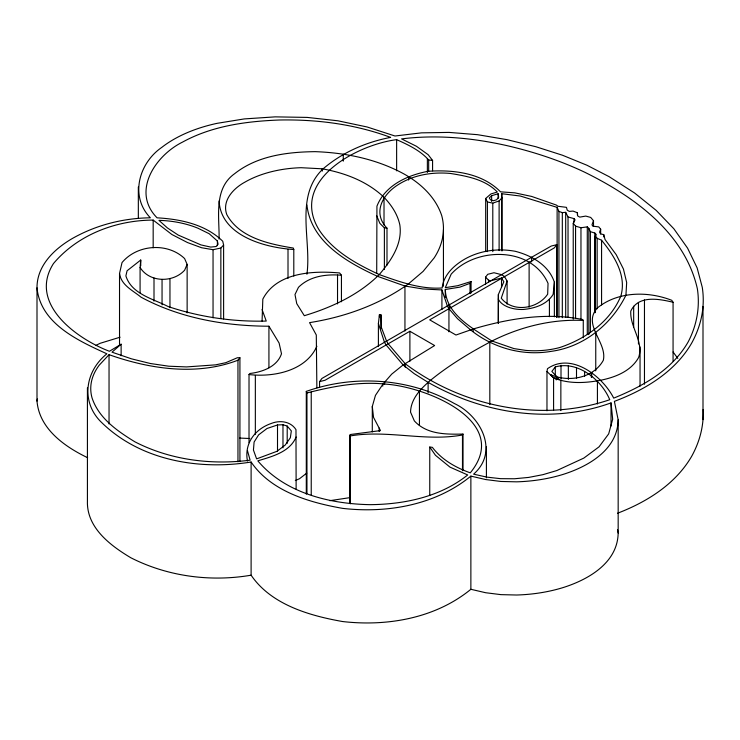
<?xml version="1.0" encoding="UTF-8"?>
<svg xmlns="http://www.w3.org/2000/svg" width="740" height="740" viewBox="0 0 740 740"><rect width="100%" height="100%" fill="white"/><g stroke="black" fill="none" stroke-linecap="round" stroke-linejoin="round"><path stroke-width="1.11" d="M498.27 323.278L498.372 294.502L503.866 281.746L501.526 278.064L490.592 280.775L488.511 280.173L485.579 277.121L487.725 274.309L493.978 272.727L501.267 274.605L504.393 276.409L507.094 281.015L507.094 304.112M376.706 273.513L376.938 206.173C385.087 185.315 407.379 175.241 428.062 171.292C453.352 169.562 481.934 172.892 500.545 191.836L514.809 192.853L531.672 196.442L556.351 205.063L557.923 206.266L566.461 207.348L567.247 210.206L569.337 211.409L573.047 211.076L577.404 212.769L577.672 215.923L579.762 217.125L585.747 216.08L590.696 217.431L593.499 220.705L593.499 226.477M262.071 321.077L262.829 299.108C276.704 272.255 313.048 270.59 339.614 272.958L341.436 275.206L341.436 301.772M140.082 292.874L140.082 267.473L140.739 260.027L127.076 270.775L125.883 275.918C131.544 294.132 153.245 298.877 168.23 306.582C199.8 317.108 232.989 321.918 266.252 321.077L262.071 309.533M432.576 170.801L432.576 160.413L428.673 159.96C420.061 150.396 408.193 144.79 396.631 139.647C356.384 144.809 288.628 181.245 319.384 230.353C333.694 251.656 356.921 264.254 379.648 274.725C399.785 281.838 420.45 289.423 442.178 287.98A75.933 43.845 0 0 1 456.33 264.874C472.777 251.591 494.884 247.447 515.419 251.332C531.866 255.642 548.747 265.151 554.362 282.18L553.168 294.326C547.036 304.501 534.641 308.414 523.421 309.459A24.216 13.986 0 0 1 498.27 299.034M306.915 274.272C311.688 239.973 294.289 196.331 322.954 168.951C342.232 152.431 365.8 142.154 390.637 137.39C355.098 124.237 317.072 119.251 279.304 120.01C246.143 121.295 212.14 125.865 182.641 142.052C155.65 155.271 131.008 191.475 157.074 217.828C180.514 219.151 205.359 224.294 222.749 241.231L223.61 245.023L223.61 318.931M378.399 346.551L378.399 323.454L379.444 314.583L380.998 314.889L381.331 327.246L386.465 340.89L388.028 343.591L405.206 363.729C462.583 406.824 541.06 423.039 609.751 399.72C601.555 379.888 577.709 360.436 555.296 366.947L551.864 371.406L559.181 379.435L553.585 377.853L546.971 371.536L547.489 368.696C571.558 351.731 602.785 376.521 613.71 398.139C642.764 386.289 672.114 370.009 688.182 341.88C696.719 325.572 700.179 307.026 697.367 288.785C684.722 232.573 633.486 196.23 584.665 172.198A295.306 170.496 0 0 0 506.53 145.54C472.166 137.844 436.637 134.504 401.57 138.898L416.426 146.27L428.146 154.697L432.576 160.413M673.067 302.262C659.081 298.914 638.389 294.881 630.785 311.068C629.749 327.108 643.874 341.159 638.685 357.401C631.091 371.091 615.458 377.243 600.862 380.203C585.442 383.19 568.422 384.106 553.585 377.853L550.726 374.699C568.625 382.562 593.351 378.334 603.331 360.288C607.41 342.139 581.825 324.851 597.457 307.886C617.956 291.264 648.027 291.042 671.772 300.311L673.067 302.262L673.067 361.157M37 287.906C36.843 265.623 54.298 248.964 72.27 238.539C96.024 225.034 123.09 218.152 150.368 217.801C129.481 196.331 138.926 163.087 161.792 147.38A121.379 70.078 0 0 1 217.162 123.321L244.302 118.918L275.169 116.865L307.202 117.41L337.847 120.787L367.114 126.984L394.993 136.003L421.523 132.849L449.032 132.404L477.531 134.68L507.029 139.666L535.899 146.742L562.548 155.261L586.959 165.242L609.149 176.684L634.633 193.038L656.204 210.391L673.844 228.753L687.562 248.122L697.117 267.852L702.26 287.286A246.697 142.431 0 0 1 691.669 343.11C674.917 372.063 644.901 389.851 614.385 401.367L618.168 419.83L618.168 533.013C617.669 562.798 588.429 579.587 563.149 587.56A110.195 63.622 0 0 1 516.594 595.015L500.915 594.636L485.671 592.731L470.871 589.29C435.481 618.288 387.214 626.669 342.648 621.545C309.32 615.689 271.099 604.617 251.11 575.193L251.11 462.019C199.208 470.455 140.591 460.465 101.88 422.753C80.521 402.579 84.795 371.48 106.893 353.812C78.2 340.696 40.534 323.685 37 287.906L37 401.089C39.257 428.775 64.593 446.655 87.644 457.709M37 401.089L37.305 398.962M306.295 494.163L306.295 391.386C354.266 374.403 409.849 378.057 454.268 403.476C480.584 415.76 499.565 451.271 473.618 474.164L486.929 477.134L500.555 478.669L514.476 478.762L528.712 477.411L542.947 474.664L556.869 470.529L583.786 458.115L599.058 446.831L608.687 433.862L612.674 419.219L611.027 402.902C550.745 424.649 482.989 413.577 428.118 382.367L414.187 373.644L403.124 364.931L385.947 344.794L384.384 342.084L378.399 323.454M247.456 461.066C244.071 443.325 255.041 428.969 271.488 423.373C280.035 420.006 290.755 421.375 295.982 429.644L296.13 488.992M618.168 419.83C617.669 449.624 588.429 466.413 563.149 474.386A110.195 63.622 0 0 1 516.594 481.832L500.915 481.463L485.671 479.548L470.871 476.107C435.481 505.115 387.214 513.495 342.648 508.371C309.32 502.516 271.099 491.443 251.11 462.019M219.086 239.076C219.484 216.848 213.407 188.709 234.71 173.632C257.344 155.724 287.259 151.978 315.24 151.654C346.135 152.782 377.012 159.156 404.29 174.131C420.746 183.381 435.564 197.201 441.678 215.47A144.356 83.343 0 0 1 434.158 257.918L423.114 271.377L408.064 284.216C378.982 304.825 344.637 317.081 309.561 322.631L316.295 334.98L316.868 387.815M119.529 345.09L119.529 273.486L122.026 262.571C137.085 244.468 167.481 242.146 184.612 258.565L187.137 264.384L187.137 312.891M595.265 312.595L595.265 236.375L595.857 234.238L594.812 233.035L590.39 231.685L588.837 228.383L587.283 226.875L580.965 227.744L575.572 226.135L573.232 223.276L575.054 219.826L574.018 218.624L568.033 216.968L565.693 212.315L562.317 212.621L558.941 211.418L557.118 207.367L520.312 196.035L501.72 193.714L501.72 250.305M372.294 431.901L372.294 406.491L375.457 395.364L383.043 383.995L391.719 374.125L403.124 364.931L434.63 345.543L409.895 331.27L325.036 380.258L319.569 381.618L319.569 387.39M349.761 503.006L349.761 436.017L350.288 434.519L380.48 430.606L373.534 417.397L372.294 406.491M507.094 281.015L501.267 298.202C512.857 313.011 537.777 308.941 547.674 294.178L548.044 283.374C531.764 246.42 476.088 246.55 451.16 274.161L445.295 287.684L457.727 285.696L471.065 281.524L471.065 293.068M593.499 220.705L592 224.803L592.786 226.153L598.78 226.912L600.667 229.206L600.667 233.822M600.667 229.206L599.567 232.166L600.612 233.979L603.738 234.58L605.043 239.538L616.226 254.699L623.432 269.018L626.669 282.514L625.938 295.186C611.638 324.361 583.841 346.949 551.226 351.352C522.791 356.218 493.256 348.124 470.807 330.068L457.533 318.718L448.94 308.728L447.386 306.018L441.919 289.941L422.781 288.961L404.947 286.029L377.483 276.325C347.097 262.413 311.013 241.86 306.915 204.98M187.137 264.384L184.63 270.202C173.021 282.976 149.443 282.588 140.082 267.473M316.868 346.246C305.925 371.008 273.504 377.418 249.019 374.551L249.019 442.687M296.13 437.016C289.756 452.149 272.07 456.506 257.825 460.844C284.891 493.053 329.485 503.903 369.991 504.662C404.373 504.393 440.337 496.864 467.689 474.951L450.013 467.144L435.462 455.294L429.755 447.034L432.354 447.33C441.826 459.845 455.738 467.615 470.279 472.851C513.107 420.44 422.651 385.309 383.043 383.995L382.774 383.838C357.115 381.692 331.668 386.558 306.952 392.968L306.295 391.386M470.029 293.715L470.029 283.328L471.065 281.524M462.482 470.769L462.482 434.963L463 434.065C445.989 434.436 426.74 434.51 414.354 420.912L410.543 412.125C410.857 398.805 420.736 388.768 430.199 380.564C449.143 365.005 470.307 352.518 491.897 341.038C520.192 326.858 551.531 318.949 583.268 320.448L583.268 337.773M249.019 374.551L249.806 373.496C262.33 372.063 277.149 366.763 281.496 353.776L279.1 343.036L268.925 326.22C224.877 326.035 180.125 318.237 141.035 297.175C132.858 290.45 121.12 285.214 119.529 273.486M319.569 381.618L321.909 378.454L531.616 257.261L551.245 246.05L556.711 244.7L556.711 317.46M556.711 244.7L554.371 247.854L429.681 319.846L455.97 335.026L473.156 329.013C508.482 318.589 546.148 312.178 582.741 319.541L583.268 320.448M247.456 450.669L250.12 460.188C211.039 465.146 170.172 460.012 134.939 441.845C117.466 431.143 98.827 418.35 92.075 397.99A101.066 58.349 0 0 1 99.28 365.116L109.039 354.673C149.711 369.075 196.775 376.087 237.956 360.204L239.927 357.735L237.337 357.744L225.802 362.683L215.654 364.857L186.536 366.92L168.748 366.207L150.396 363.516L131.48 358.835L111.999 352.175L121.129 344.202L121.129 355.755M121.129 344.202L109.4 351.278C76.581 338.726 27.954 303.529 53.465 263.551C77.774 234.636 115.94 220.252 153.171 220.085L171.902 234.515L187.525 242.563L201.585 247.743L213.046 249.695L220.853 248.039L223.61 245.023M386.992 265.124L386.992 228.17C373.136 213.731 381.378 196.488 395.771 186.276C411.745 175.149 431.355 171.708 450.484 173.456C467.06 176.194 485.19 179.385 497.326 192.039L490.907 193.954L485.68 198.468L487.401 201.974L492.794 203.139L499.112 200.929L501.97 197.839L501.72 193.714M491.638 195.702L489.288 197.959L490.592 199.911L493.524 200.707L496.577 199.763L498.658 197.284L498.14 193.751L491.638 195.702L491.638 201.483M306.758 473.11L299.524 478.715L295.315 480.538M96.034 345.312L100.178 343.286L120.084 337.2M617.502 513.255C646.945 501.951 675.481 484.163 691.678 456.293A246.697 142.431 0 0 0 703.167 409.47M470.029 283.328L459.938 287.12L445.295 289.488L445.295 297.572M277.509 424.964L266.983 428.506L258.621 434.852L254.107 442.039L253.441 450.05L256.614 458.883L276.88 451.345L285.187 445.101L290.339 437.775L291.338 430.921L287.203 426.055L282.976 424.742L277.509 424.964L277.509 451.52M462.482 434.963C425.426 441.928 387.187 429.468 349.761 436.017M329.855 500.675L350.196 497.595M251.11 575.193C210.567 582.167 167.573 576.451 130.841 557.766C110.297 545.519 86.534 527.629 87.422 501.054L87.422 387.88M341.436 275.206C326.238 274.013 309.699 276.039 298.461 287.333L294.992 294.539L296.749 303.631L304.316 315.703C331.631 307.452 358.484 295.047 379.037 274.827C390.859 261.017 402.671 244.043 399.831 224.904C397.593 214.249 391.442 205.063 384.014 197.293C367.068 181.254 344.886 172.873 322.242 168.812L301.097 167.703A85.553 49.395 0 0 0 245.005 182.086C233.572 188.238 221.621 200.623 226.819 214.637C239.131 237.225 267.769 243.784 291.19 247.706L293.281 248.011L293.798 249.51L293.798 276.075M219.086 200.965C220.844 235.838 265.124 247.743 293.798 249.51M239.695 438.062L249.815 438.524M376.706 215.766L379.861 223.341L384.384 227.865L386.992 228.17M595.265 236.375L597.152 238.289L601.574 240.241C614.135 255.651 626.836 275.336 620.851 296.065C610.121 321.743 585.664 338.865 559.93 347.476A59.385 34.29 0 0 1 525.529 350.371L513.986 348.605L491.638 340.89C473.239 328.43 446.072 314.815 445.295 289.488M217.394 241.018L209.198 233.729L197.95 228.216A73.057 42.18 0 0 0 158.952 220.353L167.416 227.948L178.22 235.079L200.993 244.921L210.724 247.086L216.228 246.503L218.078 244.228L217.394 241.018L217.394 245.634M673.095 351.99L677.803 358.41M617.502 529.748L618.168 533.013M703 306.434L703 419.617M644.466 299.913L644.466 384.217M640.045 346.912L640.045 386.178M638.454 302.41L638.454 343.989M633.671 306.231L633.671 327.015M611.027 402.902L611.027 426M603.738 234.58L603.738 236.883M601.574 240.241L601.574 304.917M597.421 380.915L597.421 404.012M597.152 238.289L597.152 308.737M595.857 234.238L595.857 236.55M595.755 332.769L595.755 370.879M594.812 233.035L594.812 312.724M591.704 372.507L591.704 377.132M591.334 372.599L591.334 377.215M590.39 231.685L590.39 332.158M588.837 228.383L588.837 334.628M587.283 226.875L587.283 334.286M584.619 371.73L584.619 376.346M580.965 227.744L580.965 318.977M577.404 212.769L577.404 215.072M576.506 367.854L576.506 378.251M575.572 226.135L575.572 318.524M574.018 218.624L574.018 222.083M573.232 223.276L573.232 319.134M568.348 365.597L568.348 379.454M568.033 216.968L568.033 317.451M565.693 212.315L565.693 317.414M562.317 212.621L562.317 317.71M561.003 365.199L561.003 379.065M560.855 380.554L560.855 410.58M558.941 211.418L558.941 317.664M557.118 207.367L557.118 317.081M556.452 376.207L556.452 379.666M556.193 376.355L556.193 379.814M555.296 366.947L555.296 375.032M554.362 282.18L554.362 316.822M553.585 377.853L553.585 410.191M549.413 299.358L549.413 316.683M546.971 371.536L546.971 410.802M531.616 257.261L531.616 261.886M529.119 262.136L529.119 307.174M501.97 197.839L501.97 250.971M501.526 278.064L501.526 287.305M499.112 200.929L499.112 250.582M498.372 294.502L498.372 323.371M498.14 193.751L498.14 198.376M492.794 203.139L492.794 251.646M489.815 342.241L489.815 404.604M488.511 280.173L488.511 282.476M487.401 201.974L487.401 251.637M486.411 446.655L486.411 477.837M485.68 198.468L485.68 251.6M485.579 277.121L485.579 284.058M473.156 329.013L473.156 331.326M470.871 476.107L470.871 589.29M463 434.065L463 469.863M449.208 304.667L449.208 309.283M448.94 308.728L448.94 331.825M443.436 229.65L443.436 286.232M441.919 289.941L441.919 309.57M429.755 447.034L429.755 495.541M428.673 159.96L428.673 171.504M428.118 382.367L428.118 392.755M427.368 158.601L427.368 172.466M419.441 390.877L419.441 425.528M409.895 331.27L409.895 361.296M408.591 176.62L408.591 180.088M405.206 363.729L405.206 367.188M404.947 286.029L404.947 331.067M396.631 139.647L396.631 170.829M384.606 381.896L384.606 384.199M384.384 227.865L384.384 269.443M384.014 197.293L384.014 225.006M382.774 383.838L382.774 386.151M380.998 314.889L380.998 328.745M379.444 314.583L379.444 316.896M379.195 428.062L379.195 431.531M350.288 434.519L350.288 503.81M343.258 154.225L343.258 161.154M337.532 275.058L337.532 303.927M322.242 168.812L322.242 171.125M311.235 392.135L311.235 494.921M306.952 392.968L306.952 493.441M288.008 249.584L288.008 278.453M287.203 426.055L287.203 443.371M282.976 424.742L282.976 447.839M268.925 326.22L268.925 367.799M255.346 375.457L255.346 434.352M239.927 357.735L239.927 461.677M237.956 360.204L237.956 461.834M220.853 248.039L220.853 318.487M213.046 249.695L213.046 317.83M169.96 278.814L169.96 307.683M162.051 279.433L162.051 304.843M154.003 278.027L154.003 301.125M153.171 220.085L153.171 247.808M140.739 260.027L140.739 265.808M138.334 186.98L138.334 218.161M109.039 354.673L109.039 423.974"/></g></svg>
